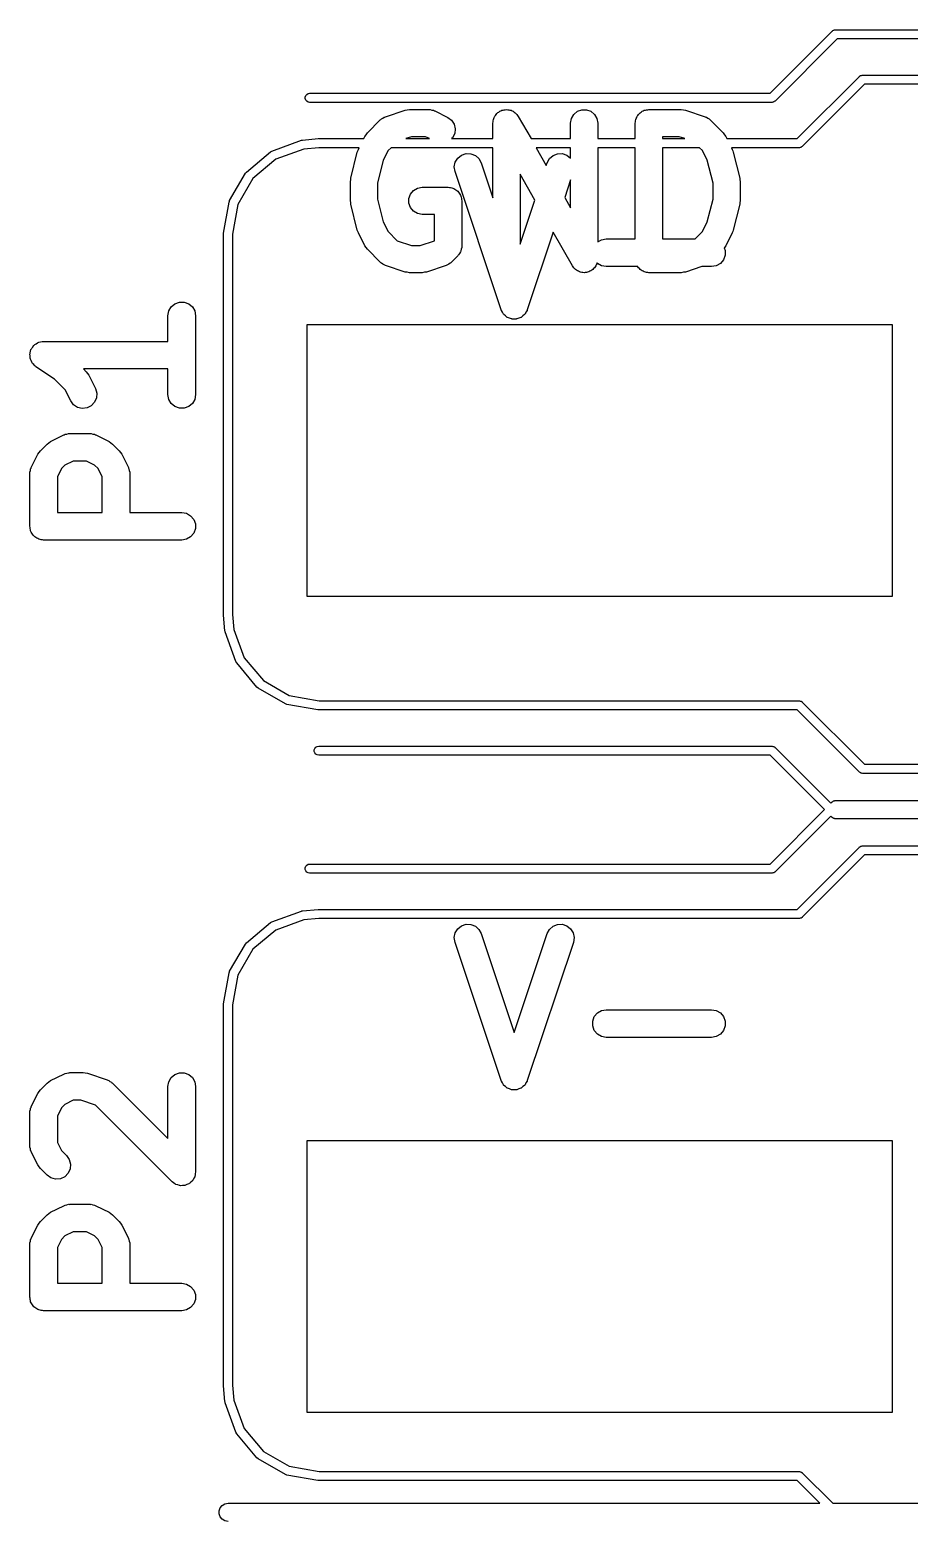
# Model space of a CAD drawing. Extents: x -2.2 to 89.1, y -78.6 to 9.2.
# Drawn here: x -2.19 to 7.51, y -34.6 to -18.15 of the extents above; entities that cross this region are included whole.
import ezdxf

# ---------------------------------------------------------------- set-up
doc = ezdxf.new("R2010")
doc.units = 0
doc.header["$MEASUREMENT"] = 0
doc.layers.add('BLACK', color=7, linetype='CONTINUOUS')

msp = doc.modelspace()

# ---------------------------------------------------------------- linework, layer by layer
at = {"layer": 'Black'}
for p, q in [((5.97929, -18.85), (6.66464, -18.1646)), ((6.72071, -18.25), (6.03536, -18.9354)), ((6.66464, -18.1646), (6.66645, -18.1634)), ((6.66645, -18.1634), (6.66786, -18.1617)), ((6.66786, -18.1617), (6.67352, -18.1584)), ((6.67352, -18.1584), (6.67887, -18.1547)), ((6.67887, -18.1547), (6.68099, -18.1541)), ((6.68099, -18.1541), (6.6829, -18.153)), ((6.6829, -18.153), (6.68934, -18.1519)), ((6.68934, -18.1519), (6.69564, -18.1502)), ((6.69564, -18.1502), (6.69783, -18.1504)), ((6.69783, -18.1504), (6.7, -18.15)), ((6.7, -18.15), (12.5, -18.15)), ((12.5, -18.25), (6.72071, -18.25)), ((6.27929, -19.35), (6.96464, -18.6646)), ((6.96464, -18.6646), (6.96645, -18.6634)), ((6.96645, -18.6634), (6.96786, -18.6617)), ((6.96786, -18.6617), (6.97351, -18.6584)), ((6.97351, -18.6584), (6.97887, -18.6547)), ((6.97887, -18.6547), (6.98099, -18.6541)), ((6.98099, -18.6541), (6.9829, -18.653)), ((6.9829, -18.653), (6.98934, -18.6519)), ((6.98934, -18.6519), (6.99564, -18.6502)), ((6.99564, -18.6502), (6.99783, -18.6504)), ((6.99783, -18.6504), (7, -18.65)), ((7, -18.65), (12.5, -18.65)), ((0.85076, -18.8913), (0.8567, -18.875)), ((0.85076, -18.9087), (0.85076, -18.8913)), ((0.8567, -18.925), (0.85076, -18.9087)), ((0.8567, -18.875), (0.86786, -18.8617)), ((0.86786, -18.8617), (0.8829, -18.853)), ((0.8829, -18.853), (0.9, -18.85)), ((0.9, -18.85), (5.97929, -18.85)), ((7.02071, -18.75), (6.33535, -19.4354)), ((12.4956, -18.75), (7.02071, -18.75)), ((0.86786, -18.9383), (0.8567, -18.925)), ((0.8829, -18.947), (0.86786, -18.9383)), ((0.9, -18.95), (0.8829, -18.947)), ((6, -18.95), (0.9, -18.95)), ((1.73828, -19.1077), (1.95256, -19.0363)), ((1.95256, -19.0363), (1.97633, -19.0327)), ((1.97633, -19.0327), (2, -19.0286)), ((2, -19.0286), (2.21429, -19.0286)), ((2.21429, -19.0286), (2.2228, -19.0301)), ((2.2228, -19.0301), (2.23144, -19.0296)), ((2.23144, -19.0296), (2.24828, -19.0346)), ((2.24828, -19.0346), (2.26559, -19.0376)), ((2.26559, -19.0376), (2.27308, -19.0419)), ((2.27308, -19.0419), (2.28137, -19.0444)), ((2.28137, -19.0444), (2.42422, -19.1158)), ((2.95652, -19.0822), (2.96683, -19.0735)), ((2.96683, -19.0735), (2.97552, -19.0632)), ((2.97552, -19.0632), (2.98663, -19.0569)), ((2.98663, -19.0569), (2.99643, -19.0487)), ((2.99643, -19.0487), (3.00907, -19.0441)), ((3.00907, -19.0441), (3.02075, -19.0374)), ((3.02075, -19.0374), (3.03336, -19.0352)), ((3.03336, -19.0352), (3.04538, -19.0308)), ((3.04538, -19.0308), (3.05883, -19.0308)), ((3.05883, -19.0308), (3.0721, -19.0286)), ((3.0721, -19.0286), (3.08469, -19.0308)), ((3.08469, -19.0308), (3.09748, -19.0308)), ((3.09748, -19.0308), (3.11012, -19.0355)), ((3.11012, -19.0355), (3.12336, -19.0378)), ((3.12336, -19.0378), (3.13441, -19.0443)), ((3.13441, -19.0443), (3.14643, -19.0487)), ((3.14643, -19.0487), (3.15674, -19.0573)), ((3.15674, -19.0573), (3.16836, -19.0641)), ((3.16836, -19.0641), (3.17654, -19.0739)), ((3.17654, -19.0739), (3.18634, -19.0822)), ((3.81366, -19.0822), (3.85357, -19.0487)), ((3.85357, -19.0487), (3.90252, -19.0308)), ((3.90252, -19.0308), (3.95462, -19.0308)), ((3.95462, -19.0308), (4.00357, -19.0487)), ((4.00357, -19.0487), (4.04348, -19.0822)), ((4.52795, -19.0822), (4.538, -19.0737)), ((4.538, -19.0737), (4.54644, -19.0637)), ((4.54644, -19.0637), (4.55781, -19.0571)), ((4.55781, -19.0571), (4.56786, -19.0487)), ((4.56786, -19.0487), (4.58019, -19.0442)), ((4.58019, -19.0442), (4.59155, -19.0376)), ((4.59155, -19.0376), (4.60448, -19.0353)), ((4.60448, -19.0353), (4.61681, -19.0308)), ((4.61681, -19.0308), (4.62993, -19.0308)), ((4.62993, -19.0308), (4.64286, -19.0286)), ((4.64286, -19.0286), (5, -19.0286)), ((5, -19.0286), (5.02367, -19.0327)), ((5.02367, -19.0327), (5.04744, -19.0363)), ((5.04744, -19.0363), (5.26172, -19.1077)), ((6.00217, -18.9496), (6, -18.95)), ((6.00436, -18.9498), (6.00217, -18.9496)), ((6.01066, -18.9481), (6.00436, -18.9498)), ((6.0171, -18.947), (6.01066, -18.9481)), ((6.019, -18.9459), (6.0171, -18.947)), ((6.02113, -18.9453), (6.019, -18.9459)), ((6.02649, -18.9416), (6.02113, -18.9453)), ((6.03214, -18.9383), (6.02649, -18.9416)), ((6.03355, -18.9366), (6.03214, -18.9383)), ((6.03536, -18.9354), (6.03355, -18.9366)), ((1.53679, -19.2868), (1.67965, -19.1439)), ((1.67965, -19.1439), (1.68673, -19.139)), ((1.68673, -19.139), (1.69247, -19.1325)), ((1.69247, -19.1325), (1.70793, -19.1241)), ((1.70793, -19.1241), (1.72232, -19.1141)), ((1.72232, -19.1141), (1.73067, -19.1118)), ((1.73067, -19.1118), (1.73828, -19.1077)), ((2.42422, -19.1158), (2.46607, -19.1469)), ((2.46607, -19.1469), (2.49477, -19.1903)), ((2.49477, -19.1903), (2.50687, -19.241)), ((2.50687, -19.241), (2.50092, -19.2928)), ((2.92143, -19.1786), (2.92376, -19.1653)), ((2.92143, -19.35), (2.92143, -19.1786)), ((2.92376, -19.1653), (2.92382, -19.1519)), ((2.92382, -19.1519), (2.92825, -19.1399)), ((2.92825, -19.1399), (2.93047, -19.1273)), ((2.93047, -19.1273), (2.9372, -19.1156)), ((2.9372, -19.1156), (2.94186, -19.103)), ((2.94186, -19.103), (2.95013, -19.0932)), ((2.95013, -19.0932), (2.95652, -19.0822)), ((3.18634, -19.0822), (3.19306, -19.0938)), ((3.19306, -19.0938), (3.20166, -19.1042)), ((3.20166, -19.1042), (3.34215, -19.35)), ((3.77857, -19.1786), (3.78762, -19.1273)), ((3.77857, -19.35), (3.77857, -19.1786)), ((3.78762, -19.1273), (3.81366, -19.0822)), ((4.04348, -19.0822), (4.06953, -19.1273)), ((4.06953, -19.1273), (4.07857, -19.1786)), ((4.07857, -19.1786), (4.07857, -19.35)), ((4.49286, -19.1786), (4.49514, -19.1656)), ((4.49286, -19.35), (4.49286, -19.1786)), ((4.49514, -19.1525), (4.49962, -19.1402)), ((4.49514, -19.1656), (4.49514, -19.1525)), ((4.49962, -19.1402), (4.5019, -19.1273)), ((4.5019, -19.1273), (4.50847, -19.1159)), ((4.50847, -19.1159), (4.51295, -19.1036)), ((4.51295, -19.1036), (4.52139, -19.0935)), ((4.52139, -19.0935), (4.52795, -19.0822)), ((5.26172, -19.1077), (5.26932, -19.1118)), ((5.26932, -19.1118), (5.27768, -19.1141)), ((5.27768, -19.1141), (5.29207, -19.1241)), ((5.29207, -19.1241), (5.30753, -19.1325)), ((5.30753, -19.1325), (5.31327, -19.139)), ((5.31327, -19.139), (5.32035, -19.1439)), ((5.32035, -19.1439), (5.46321, -19.2868)), ((0.4829, -19.487), (0.80925, -19.3682)), ((0.80925, -19.3682), (0.81568, -19.3671)), ((0.81568, -19.3671), (0.82199, -19.3654)), ((0.82199, -19.3654), (0.99564, -19.3502)), ((0.99564, -19.3502), (0.99784, -19.3504)), ((0.99784, -19.3504), (1, -19.35)), ((1, -19.35), (1.49658, -19.35)), ((1.49658, -19.35), (1.50869, -19.3258)), ((1.50869, -19.3258), (1.52301, -19.3065)), ((1.52301, -19.3065), (1.53679, -19.2868)), ((2.02434, -19.3286), (1.96005, -19.35)), ((1.96005, -19.35), (2.22173, -19.35)), ((2.17888, -19.3286), (2.02434, -19.3286)), ((2.22173, -19.35), (2.17888, -19.3286)), ((2.47762, -19.3394), (2.46638, -19.35)), ((2.46638, -19.35), (2.92143, -19.35)), ((2.50092, -19.2928), (2.47762, -19.3394)), ((3.34215, -19.35), (3.77857, -19.35)), ((4.07857, -19.35), (4.49286, -19.35)), ((4.79286, -19.3286), (4.79286, -19.35)), ((4.97566, -19.3286), (4.79286, -19.3286)), ((4.79286, -19.35), (5.03995, -19.35)), ((5.03995, -19.35), (4.97566, -19.3286)), ((5.46321, -19.2868), (5.47699, -19.3065)), ((5.47699, -19.3065), (5.49131, -19.3258)), ((5.49131, -19.3258), (5.50342, -19.35)), ((5.50342, -19.35), (6.27929, -19.35)), ((0.20182, -19.7189), (0.46786, -19.4957)), ((0.46786, -19.4957), (0.4829, -19.487)), ((0.46786, -19.4957), (0.46786, -19.4957)), ((0.83727, -19.4644), (0.52538, -19.5779)), ((1.00218, -19.45), (0.83727, -19.4644)), ((1.44658, -19.45), (1.00218, -19.45)), ((1.35448, -19.785), (1.42591, -19.4993)), ((1.42591, -19.4993), (1.43259, -19.4844)), ((1.43259, -19.4844), (1.43727, -19.4686)), ((1.43727, -19.4686), (1.44658, -19.45)), ((1.76613, -19.4817), (1.71296, -19.5881)), ((1.79785, -19.45), (1.76613, -19.4817)), ((2.92143, -19.45), (1.79785, -19.45)), ((2.50684, -19.6094), (2.53455, -19.5643)), ((2.53455, -19.5643), (2.576, -19.5314)), ((2.576, -19.5314), (2.62622, -19.5147)), ((2.62622, -19.5147), (2.67912, -19.5161)), ((2.67912, -19.5161), (2.72835, -19.5356)), ((2.72835, -19.5356), (2.76795, -19.5707)), ((2.76795, -19.5707), (2.79315, -19.6172)), ((2.92143, -20.0021), (2.92143, -19.45)), ((3.39929, -19.45), (3.51073, -19.645)), ((3.77857, -19.45), (3.39929, -19.45)), ((3.51999, -19.6172), (3.54519, -19.5707)), ((3.54519, -19.5707), (3.5848, -19.5356)), ((3.5848, -19.5356), (3.63402, -19.5161)), ((3.63402, -19.5161), (3.68693, -19.5147)), ((3.68693, -19.5147), (3.73714, -19.5314)), ((3.73714, -19.5314), (3.77857, -19.5643)), ((3.77857, -19.5643), (3.77857, -19.45)), ((4.07857, -19.45), (4.07857, -20.4898)), ((4.49286, -19.45), (4.07857, -19.45)), ((4.49286, -20.4565), (4.49286, -19.45)), ((4.79286, -19.45), (4.79286, -20.4565)), ((5.20215, -19.45), (4.79286, -19.45)), ((5.23387, -19.4817), (5.20215, -19.45)), ((5.28704, -19.5881), (5.23387, -19.4817)), ((6.3, -19.45), (5.55342, -19.45)), ((5.55342, -19.45), (5.56274, -19.4686)), ((5.56274, -19.4686), (5.56741, -19.4844)), ((5.56741, -19.4844), (5.57409, -19.4993)), ((5.57409, -19.4993), (5.64552, -19.785)), ((6.30217, -19.4496), (6.3, -19.45)), ((6.30436, -19.4498), (6.30217, -19.4496)), ((6.31066, -19.4481), (6.30436, -19.4498)), ((6.3171, -19.447), (6.31066, -19.4481)), ((6.319, -19.4459), (6.3171, -19.447)), ((6.32113, -19.4453), (6.319, -19.4459)), ((6.32648, -19.4416), (6.32113, -19.4453)), ((6.33214, -19.4383), (6.32648, -19.4416)), ((6.33355, -19.4366), (6.33214, -19.4383)), ((6.33535, -19.4354), (6.33355, -19.4366)), ((0.01701, -20.033), (0.19065, -19.7322)), ((0.19065, -19.7322), (0.20182, -19.7189)), ((0.20182, -19.7189), (0.20182, -19.7189)), ((0.52538, -19.5779), (0.27285, -19.7898)), ((1.71296, -19.5881), (1.65, -19.8399)), ((2.49623, -19.6613), (2.50684, -19.6094)), ((2.50399, -19.7136), (2.49623, -19.6613)), ((3.01199, -21.2376), (2.50399, -19.7136)), ((2.79315, -19.6172), (2.92143, -20.0021)), ((3.51073, -19.645), (3.51999, -19.6172)), ((5.35, -19.8399), (5.28704, -19.5881)), ((0.27285, -19.7898), (0.10802, -20.0753)), ((1.35, -19.8214), (1.35319, -19.8034)), ((1.35, -20.0357), (1.35, -19.8214)), ((1.35319, -19.8034), (1.35448, -19.785)), ((1.65, -19.8399), (1.65, -20.0173)), ((2.04644, -19.9208), (2.09155, -19.8948)), ((2.09155, -19.8948), (2.14286, -19.8857)), ((2.14286, -19.8857), (2.42857, -19.8857)), ((2.42857, -19.8857), (2.4415, -19.888)), ((2.4415, -19.888), (2.45462, -19.888)), ((2.45462, -19.888), (2.46695, -19.8925)), ((2.46695, -19.8925), (2.47987, -19.8948)), ((2.47987, -19.8948), (2.49124, -19.9013)), ((3.38343, -20.0269), (3.22143, -19.7434)), ((3.22143, -19.7434), (3.22143, -20.5129)), ((3.77857, -19.8054), (3.71365, -20.0001)), ((3.77857, -20.1137), (3.77857, -19.8054)), ((5.35, -20.0173), (5.35, -19.8399)), ((5.64552, -19.785), (5.64681, -19.8034)), ((5.64681, -19.8034), (5.65, -19.8214)), ((5.65, -19.8214), (5.65, -20.0357)), ((-0.04924, -20.3913), (0.01107, -20.0493)), ((0.01107, -20.0493), (0.01449, -20.0399)), ((0.01107, -20.0493), (0.01107, -20.0493)), ((0.01449, -20.0399), (0.017, -20.033)), ((0.017, -20.033), (0.01701, -20.033)), ((1.35319, -20.0538), (1.35, -20.0357)), ((1.35448, -20.0721), (1.35319, -20.0538)), ((1.65, -20.0173), (1.71296, -20.2691)), ((1.99514, -20.0097), (2.01295, -19.9607)), ((1.99514, -20.0618), (1.99514, -20.0097)), ((2.01295, -20.1107), (1.99514, -20.0618)), ((2.01295, -19.9607), (2.04644, -19.9208)), ((2.49124, -19.9013), (2.50357, -19.9058)), ((2.50357, -19.9058), (2.51362, -19.9142)), ((2.51362, -19.9142), (2.52499, -19.9208)), ((2.52499, -19.9208), (2.53343, -19.9309)), ((2.53343, -19.9309), (2.54348, -19.9393)), ((2.54348, -19.9393), (2.55004, -19.9507)), ((2.55004, -19.9507), (2.55848, -19.9607)), ((2.55848, -19.9607), (2.56296, -19.973)), ((2.56296, -19.973), (2.56953, -19.9844)), ((2.56953, -19.9844), (2.5718, -19.9973)), ((2.5718, -19.9973), (2.57629, -20.0097)), ((2.57629, -20.0097), (2.57629, -20.0228)), ((2.57629, -20.0228), (2.57857, -20.0357)), ((2.57857, -20.0357), (2.57857, -20.5357)), ((3.22143, -20.5129), (3.38343, -20.0269)), ((3.71365, -20.0001), (3.77857, -20.1137)), ((5.28704, -20.2691), (5.35, -20.0173)), ((5.64681, -20.0538), (5.64552, -20.0721)), ((5.65, -20.0357), (5.64681, -20.0538)), ((0.10802, -20.0753), (0.05, -20.4044)), ((1.42591, -20.3578), (1.35448, -20.0721)), ((2.04644, -20.1506), (2.01295, -20.1107)), ((2.09155, -20.1767), (2.04644, -20.1506)), ((2.14286, -20.1857), (2.09155, -20.1767)), ((2.27857, -20.1857), (2.14286, -20.1857)), ((2.27857, -20.4736), (2.27857, -20.1857)), ((5.64552, -20.0721), (5.57409, -20.3578)), ((-0.04924, -20.3957), (-0.04924, -20.3913)), ((1.43259, -20.3728), (1.42591, -20.3578)), ((1.43727, -20.3885), (1.43259, -20.3728)), ((1.50869, -20.5314), (1.43727, -20.3885)), ((1.71296, -20.2691), (1.76613, -20.3754)), ((1.76613, -20.3754), (1.86674, -20.476)), ((3.58635, -20.382), (3.30115, -21.2376)), ((3.79834, -20.753), (3.58635, -20.382)), ((5.15284, -20.4565), (5.23387, -20.3754)), ((5.23387, -20.3754), (5.28704, -20.2691)), ((5.56274, -20.3885), (5.49131, -20.5314)), ((5.56741, -20.3728), (5.56274, -20.3885)), ((5.57409, -20.3578), (5.56741, -20.3728)), ((-0.05, -20.4), (-0.04924, -20.3957)), ((-0.05, -24.6), (-0.05, -20.4)), ((0.05, -20.4044), (0.05, -24.5978)), ((1.52301, -20.5507), (1.50869, -20.5314)), ((1.53679, -20.5704), (1.52301, -20.5507)), ((1.86674, -20.476), (2.02434, -20.5286)), ((2.02434, -20.5286), (2.11851, -20.5286)), ((2.11851, -20.5286), (2.27612, -20.476)), ((2.27612, -20.476), (2.27857, -20.4736)), ((2.578, -20.5488), (2.57293, -20.5677)), ((2.57857, -20.5357), (2.57743, -20.5422)), ((2.57743, -20.5422), (2.578, -20.5488)), ((4.07857, -20.4898), (4.12045, -20.4656)), ((4.12045, -20.4656), (4.17257, -20.4565)), ((4.17257, -20.4565), (4.49286, -20.4565)), ((4.79286, -20.4565), (5.15284, -20.4565)), ((5.47699, -20.5507), (5.47387, -20.5551)), ((5.47387, -20.5551), (5.4838, -20.5824)), ((5.49131, -20.5314), (5.47699, -20.5507)), ((1.67965, -20.7132), (1.53679, -20.5704)), ((1.68673, -20.7182), (1.67965, -20.7132)), ((1.69247, -20.7246), (1.68673, -20.7182)), ((2.45612, -20.7182), (2.45039, -20.7246)), ((2.46321, -20.7132), (2.45612, -20.7182)), ((2.53464, -20.6418), (2.46321, -20.7132)), ((2.53842, -20.6364), (2.53464, -20.6418)), ((2.54348, -20.6321), (2.53842, -20.6364)), ((2.55328, -20.6152), (2.54348, -20.6321)), ((2.56452, -20.5991), (2.55328, -20.6152)), ((2.56623, -20.5927), (2.56452, -20.5991)), ((2.56953, -20.587), (2.56623, -20.5927)), ((2.57293, -20.5677), (2.56953, -20.587)), ((4.07103, -20.7213), (4.06953, -20.7299)), ((4.07461, -20.7256), (4.07103, -20.7213)), ((5.4657, -20.6851), (5.43168, -20.7256)), ((5.4838, -20.6353), (5.4657, -20.6851)), ((5.4838, -20.5824), (5.4838, -20.6353)), ((1.70793, -20.733), (1.69247, -20.7246)), ((1.72232, -20.7431), (1.70793, -20.733)), ((1.73067, -20.7453), (1.72232, -20.7431)), ((1.73828, -20.7494), (1.73067, -20.7453)), ((1.95257, -20.8209), (1.73828, -20.7494)), ((1.97634, -20.8244), (1.95257, -20.8209)), ((2, -20.8286), (1.97634, -20.8244)), ((2.14286, -20.8286), (2, -20.8286)), ((2.16651, -20.8244), (2.14286, -20.8286)), ((2.19029, -20.8209), (2.16651, -20.8244)), ((2.40458, -20.7494), (2.19029, -20.8209)), ((2.41218, -20.7453), (2.40458, -20.7494)), ((2.42054, -20.7431), (2.41218, -20.7453)), ((2.43493, -20.733), (2.42054, -20.7431)), ((2.45039, -20.7246), (2.43493, -20.733)), ((3.80694, -20.7633), (3.79834, -20.753)), ((3.81366, -20.775), (3.80694, -20.7633)), ((3.82346, -20.7832), (3.81366, -20.775)), ((3.83164, -20.793), (3.82346, -20.7832)), ((3.84326, -20.7998), (3.83164, -20.793)), ((3.85357, -20.8085), (3.84326, -20.7998)), ((3.86559, -20.8128), (3.85357, -20.8085)), ((3.87664, -20.8193), (3.86559, -20.8128)), ((3.88988, -20.8217), (3.87664, -20.8193)), ((3.90252, -20.8263), (3.88988, -20.8217)), ((3.91531, -20.8263), (3.90252, -20.8263)), ((3.9279, -20.8286), (3.91531, -20.8263)), ((3.94117, -20.8263), (3.9279, -20.8286)), ((3.95462, -20.8263), (3.94117, -20.8263)), ((3.96664, -20.8219), (3.95462, -20.8263)), ((3.97925, -20.8198), (3.96664, -20.8219)), ((3.99093, -20.8131), (3.97925, -20.8198)), ((4.00357, -20.8085), (3.99093, -20.8131)), ((4.01337, -20.8003), (4.00357, -20.8085)), ((4.02448, -20.7939), (4.01337, -20.8003)), ((4.03317, -20.7836), (4.02448, -20.7939)), ((4.04348, -20.775), (4.03317, -20.7836)), ((4.04987, -20.7639), (4.04348, -20.775)), ((4.05814, -20.7541), (4.04987, -20.7639)), ((4.0628, -20.7415), (4.05814, -20.7541)), ((4.06953, -20.7299), (4.0628, -20.7415)), ((4.12045, -20.7521), (4.07461, -20.7256)), ((4.17257, -20.7613), (4.12045, -20.7521)), ((4.5194, -20.7613), (4.17257, -20.7613)), ((4.52139, -20.7636), (4.5194, -20.7613)), ((4.52795, -20.775), (4.52139, -20.7636)), ((4.538, -20.7834), (4.52795, -20.775)), ((4.54644, -20.7935), (4.538, -20.7834)), ((4.55781, -20.8), (4.54644, -20.7935)), ((4.56786, -20.8085), (4.55781, -20.8)), ((4.58019, -20.813), (4.56786, -20.8085)), ((4.59155, -20.8195), (4.58019, -20.813)), ((4.60448, -20.8218), (4.59155, -20.8195)), ((4.61681, -20.8263), (4.60448, -20.8218)), ((4.62993, -20.8263), (4.61681, -20.8263)), ((4.64286, -20.8286), (4.62993, -20.8263)), ((5, -20.8286), (4.64286, -20.8286)), ((5.02366, -20.8244), (5, -20.8286)), ((5.04744, -20.8209), (5.02366, -20.8244)), ((5.22629, -20.7613), (5.04744, -20.8209)), ((5.33371, -20.7613), (5.22629, -20.7613)), ((5.38584, -20.7521), (5.33371, -20.7613)), ((5.43168, -20.7256), (5.38584, -20.7521)), ((-0.65378, -21.2504), (-0.62732, -21.2046)), ((-0.62732, -21.2046), (-0.58677, -21.1706)), ((-0.58677, -21.1706), (-0.53704, -21.1525)), ((-0.53704, -21.1525), (-0.48411, -21.1525)), ((-0.48411, -21.1525), (-0.43437, -21.1706)), ((-0.43437, -21.1706), (-0.39383, -21.2046)), ((-0.39383, -21.2046), (-0.36736, -21.2504)), ((-0.66297, -21.3026), (-0.65378, -21.2504)), ((-0.66297, -21.5856), (-0.66297, -21.3026)), ((-0.36736, -21.2504), (-0.35817, -21.3026)), ((-0.35817, -21.3026), (-0.35817, -22.1734)), ((3.014, -21.2413), (3.01199, -21.2376)), ((3.01484, -21.2454), (3.014, -21.2413)), ((3.02655, -21.2645), (3.01484, -21.2454)), ((3.03719, -21.2842), (3.02655, -21.2645)), ((3.04034, -21.287), (3.03719, -21.2842)), ((3.04255, -21.2905), (3.04034, -21.287)), ((3.06006, -21.3044), (3.04255, -21.2905)), ((3.0768, -21.3193), (3.06006, -21.3044)), ((3.08071, -21.3208), (3.0768, -21.3193)), ((3.084, -21.3234), (3.08071, -21.3208)), ((3.10522, -21.3305), (3.084, -21.3234)), ((3.12602, -21.3387), (3.10522, -21.3305)), ((3.13022, -21.3389), (3.12602, -21.3387)), ((3.13422, -21.3402), (3.13022, -21.3389)), ((3.15657, -21.3396), (3.13422, -21.3402)), ((3.17893, -21.3402), (3.15657, -21.3396)), ((3.18292, -21.3389), (3.17893, -21.3402)), ((3.18712, -21.3387), (3.18292, -21.3389)), ((3.20792, -21.3305), (3.18712, -21.3387)), ((3.22914, -21.3234), (3.20792, -21.3305)), ((3.23243, -21.3208), (3.22914, -21.3234)), ((3.23635, -21.3193), (3.23243, -21.3208)), ((3.25308, -21.3044), (3.23635, -21.3193)), ((3.2706, -21.2905), (3.25308, -21.3044)), ((3.2728, -21.287), (3.2706, -21.2905)), ((3.27595, -21.2842), (3.2728, -21.287)), ((3.2866, -21.2645), (3.27595, -21.2842)), ((3.2983, -21.2454), (3.2866, -21.2645)), ((3.29915, -21.2413), (3.2983, -21.2454)), ((3.30115, -21.2376), (3.29915, -21.2413)), ((0.8742, -24.4), (0.8742, -21.4)), ((0.8742, -21.4), (7.3258, -21.4)), ((7.3258, -21.4), (7.3258, -24.4)), ((-2.18466, -21.7115), (-2.17843, -21.6944)), ((-2.17843, -21.6944), (-2.17413, -21.6768)), ((-2.17413, -21.6768), (-2.16944, -21.6697)), ((-2.16944, -21.6697), (-2.16655, -21.6618)), ((-2.16655, -21.6618), (-2.15487, -21.6479)), ((-2.15487, -21.6479), (-2.14477, -21.6327)), ((-2.14477, -21.6327), (-2.13796, -21.6277)), ((-2.13796, -21.6277), (-2.13253, -21.6213)), ((-2.13253, -21.6213), (-2.11678, -21.6122)), ((-2.11678, -21.6122), (-2.10212, -21.6014)), ((-2.10212, -21.6014), (-2.09401, -21.599)), ((-2.09401, -21.599), (-2.08669, -21.5948)), ((-2.08669, -21.5948), (-2.06878, -21.5916)), ((-2.06878, -21.5916), (-2.05132, -21.5865)), ((-2.05132, -21.5865), (-2.04289, -21.5871)), ((-2.04289, -21.5871), (-2.03457, -21.5856)), ((-2.03457, -21.5856), (-0.66297, -21.5856)), ((-2.18666, -21.7282), (-2.18466, -21.72)), ((-2.18466, -21.7463), (-2.18666, -21.7282)), ((-2.18466, -21.72), (-2.18466, -21.7115)), ((-2.18466, -21.7645), (-2.18466, -21.7463)), ((-2.18177, -21.7724), (-2.18466, -21.7645)), ((-2.18084, -21.7808), (-2.18177, -21.7724)), ((-2.17277, -21.7971), (-2.18084, -21.7808)), ((-2.16655, -21.8142), (-2.17277, -21.7971)), ((-2.16112, -21.8207), (-2.16655, -21.8142)), ((-2.15738, -21.8282), (-2.16112, -21.8207)), ((-2.14423, -21.8408), (-2.15738, -21.8282)), ((-2.13253, -21.8547), (-2.14423, -21.8408)), ((-2.12521, -21.859), (-2.13253, -21.8547)), ((-2.11911, -21.8648), (-2.12521, -21.859)), ((-1.91395, -22.0016), (-2.11911, -21.8648)), ((-1.79696, -22.1186), (-1.91395, -22.0016)), ((-0.66297, -21.8904), (-1.59407, -21.8904)), ((-1.59407, -21.8904), (-1.56395, -21.9205)), ((-1.56395, -21.9205), (-1.54995, -21.9405)), ((-1.54995, -21.9405), (-1.5354, -21.9601)), ((-1.5354, -21.9601), (-1.46283, -22.1053)), ((-0.66297, -22.1734), (-0.66297, -21.8904)), ((-1.73545, -22.2416), (-1.79696, -22.1186)), ((-1.46283, -22.1053), (-1.44774, -22.156)), ((-1.44774, -22.156), (-1.45091, -22.2088)), ((-0.65378, -22.2256), (-0.66297, -22.1734)), ((-0.35817, -22.1734), (-0.36736, -22.2256)), ((-1.70392, -22.2841), (-1.73545, -22.2416)), ((-1.65975, -22.3133), (-1.70392, -22.2841)), ((-1.60827, -22.3256), (-1.65975, -22.3133)), ((-1.55569, -22.3195), (-1.60827, -22.3256)), ((-1.50835, -22.2958), (-1.55569, -22.3195)), ((-1.47196, -22.2574), (-1.50835, -22.2958)), ((-1.45091, -22.2088), (-1.47196, -22.2574)), ((-0.62732, -22.2714), (-0.65378, -22.2256)), ((-0.58677, -22.3054), (-0.62732, -22.2714)), ((-0.53704, -22.3235), (-0.58677, -22.3054)), ((-0.48411, -22.3235), (-0.53704, -22.3235)), ((-0.43437, -22.3054), (-0.48411, -22.3235)), ((-0.39383, -22.2714), (-0.43437, -22.3054)), ((-0.36736, -22.2256), (-0.39383, -22.2714)), ((-1.97719, -22.7048), (-1.95758, -22.6903)), ((-1.95758, -22.6903), (-1.81244, -22.6177)), ((-1.81244, -22.6177), (-1.80402, -22.6152)), ((-1.80402, -22.6152), (-1.79641, -22.6108)), ((-1.79641, -22.6108), (-1.77883, -22.6077)), ((-1.77883, -22.6077), (-1.76171, -22.6026)), ((-1.76171, -22.6026), (-1.75294, -22.6031)), ((-1.75294, -22.6031), (-1.74429, -22.6016)), ((-1.74429, -22.6016), (-1.52657, -22.6016)), ((-1.52657, -22.6016), (-1.51792, -22.6031)), ((-1.51792, -22.6031), (-1.50915, -22.6026)), ((-1.50915, -22.6026), (-1.49203, -22.6077)), ((-1.49203, -22.6077), (-1.47445, -22.6108)), ((-1.47445, -22.6108), (-1.46684, -22.6152)), ((-1.46684, -22.6152), (-1.45842, -22.6177)), ((-1.45842, -22.6177), (-1.31327, -22.6903)), ((-1.31327, -22.6903), (-1.29366, -22.7048)), ((-2.17088, -22.9761), (-2.09831, -22.831)), ((-2.09831, -22.831), (-2.08377, -22.8114)), ((-2.08377, -22.8114), (-2.06976, -22.7914)), ((-2.06976, -22.7914), (-1.99719, -22.7188)), ((-1.99719, -22.7188), (-1.97719, -22.7048)), ((-1.29366, -22.7048), (-1.27367, -22.7188)), ((-1.27367, -22.7188), (-1.20109, -22.7914)), ((-1.20109, -22.7914), (-1.18709, -22.8114)), ((-1.18709, -22.8114), (-1.17255, -22.831)), ((-1.17255, -22.831), (-1.09997, -22.9761)), ((-2.18597, -23.0269), (-2.18088, -23.0097)), ((-2.18088, -23.0097), (-2.17778, -22.9922)), ((-2.17778, -22.9922), (-2.17339, -22.9846)), ((-2.17339, -22.9846), (-2.17088, -22.9761)), ((-1.83675, -22.9894), (-1.88217, -23.0803)), ((-1.79915, -22.9518), (-1.83675, -22.9894)), ((-1.70831, -22.9064), (-1.79915, -22.9518)), ((-1.56255, -22.9064), (-1.70831, -22.9064)), ((-1.4717, -22.9518), (-1.56255, -22.9064)), ((-1.43411, -22.9894), (-1.4717, -22.9518)), ((-1.38869, -23.0803), (-1.43411, -22.9894)), ((-1.09997, -22.9761), (-1.09747, -22.9846)), ((-1.09747, -22.9846), (-1.09308, -22.9922)), ((-1.09308, -22.9922), (-1.08998, -23.0097)), ((-1.08998, -23.0097), (-1.08488, -23.0269)), ((-2.18697, -23.0443), (-2.18545, -23.0356)), ((-2.18697, -23.6249), (-2.18697, -23.0443)), ((-2.18545, -23.0356), (-2.18597, -23.0269)), ((-1.88217, -23.0803), (-1.88217, -23.4725)), ((-1.38869, -23.4725), (-1.38869, -23.0803)), ((-1.08488, -23.0269), (-1.08541, -23.0356)), ((-1.08541, -23.0356), (-1.08389, -23.0443)), ((-1.08389, -23.0443), (-1.08389, -23.4725)), ((-1.88217, -23.4725), (-1.38869, -23.4725)), ((-1.08389, -23.4725), (-0.51057, -23.4725)), ((-0.51057, -23.4725), (-0.45845, -23.4816)), ((-0.45845, -23.4816), (-0.41261, -23.5081)), ((-0.41261, -23.5081), (-0.37859, -23.5487)), ((-2.18466, -23.638), (-2.18697, -23.6249)), ((-2.18466, -23.6513), (-2.18466, -23.638)), ((-2.1801, -23.6639), (-2.18466, -23.6513)), ((-2.17778, -23.677), (-2.1801, -23.6639)), ((-2.17111, -23.6885), (-2.17778, -23.677)), ((-0.37859, -23.5487), (-0.36049, -23.5984)), ((-0.36049, -23.6513), (-0.37859, -23.7011)), ((-0.36049, -23.5984), (-0.36049, -23.6513)), ((-2.16655, -23.7011), (-2.17111, -23.6885)), ((-2.15798, -23.7113), (-2.16655, -23.7011)), ((-2.15132, -23.7228), (-2.15798, -23.7113)), ((-2.1411, -23.7314), (-2.15132, -23.7228)), ((-2.13253, -23.7416), (-2.1411, -23.7314)), ((-2.12098, -23.7483), (-2.13253, -23.7416)), ((-2.11077, -23.7568), (-2.12098, -23.7483)), ((-2.09824, -23.7614), (-2.11077, -23.7568)), ((-2.08669, -23.7681), (-2.09824, -23.7614)), ((-2.07357, -23.7704), (-2.08669, -23.7681)), ((-2.06103, -23.7749), (-2.07357, -23.7704)), ((-2.0477, -23.7749), (-2.06103, -23.7749)), ((-2.03457, -23.7773), (-2.0477, -23.7749)), ((-0.51057, -23.7773), (-2.03457, -23.7773)), ((-0.45845, -23.7681), (-0.51057, -23.7773)), ((-0.41261, -23.7416), (-0.45845, -23.7681)), ((-0.37859, -23.7011), (-0.41261, -23.7416)), ((7.3258, -24.4), (0.8742, -24.4)), ((-0.04962, -24.6022), (-0.05, -24.6)), ((-0.04981, -24.6044), (-0.04962, -24.6022)), ((-0.03462, -24.778), (-0.04981, -24.6044)), ((0.05, -24.5978), (0.06443, -24.7627)), ((-0.03293, -24.7843), (-0.03462, -24.778)), ((-0.03179, -24.7907), (-0.03293, -24.7843)), ((0.08699, -25.1171), (-0.03179, -24.7907)), ((0.06443, -24.7627), (0.17794, -25.0746)), ((0.09567, -25.1321), (0.08699, -25.1171)), ((0.09568, -25.1321), (0.09567, -25.1321)), ((0.31891, -25.3982), (0.09568, -25.1321)), ((0.17794, -25.0746), (0.38985, -25.3272)), ((0.38985, -25.3272), (0.67534, -25.492)), ((0.33221, -25.4093), (0.31891, -25.3982)), ((0.33222, -25.4093), (0.33221, -25.4093)), ((0.63298, -25.583), (0.33222, -25.4093)), ((0.67534, -25.492), (1.00437, -25.55)), ((0.63988, -25.5855), (0.63298, -25.583)), ((0.63298, -25.583), (0.63298, -25.583)), ((0.6493, -25.5889), (0.63988, -25.5855)), ((0.99132, -25.6492), (0.6493, -25.5889)), ((0.6493, -25.5889), (0.6493, -25.5889)), ((0.99569, -25.6492), (0.99132, -25.6492)), ((1, -25.65), (0.99569, -25.6492)), ((6.27929, -25.65), (1, -25.65)), ((1.00437, -25.55), (6.3, -25.55)), ((6.96464, -26.3354), (6.27929, -25.65)), ((6.3, -25.55), (6.30217, -25.5504)), ((6.30217, -25.5504), (6.30436, -25.5502)), ((6.30436, -25.5502), (6.31066, -25.5519)), ((6.31066, -25.5519), (6.3171, -25.553)), ((6.3171, -25.553), (6.319, -25.5541)), ((6.319, -25.5541), (6.32113, -25.5547)), ((6.32113, -25.5547), (6.32648, -25.5584)), ((6.32648, -25.5584), (6.33214, -25.5617)), ((6.33214, -25.5617), (6.33355, -25.5634)), ((6.33355, -25.5634), (6.33535, -25.5646)), ((6.33535, -25.5646), (7.02071, -26.25)), ((0.95076, -26.0913), (0.9567, -26.075)), ((0.95076, -26.1087), (0.95076, -26.0913)), ((0.9567, -26.125), (0.95076, -26.1087)), ((0.9567, -26.075), (0.96786, -26.0617)), ((0.96786, -26.1383), (0.9567, -26.125)), ((0.96786, -26.0617), (0.9829, -26.053)), ((0.9829, -26.147), (0.96786, -26.1383)), ((0.9829, -26.053), (1, -26.05)), ((1, -26.15), (0.9829, -26.147)), ((1, -26.05), (6, -26.05)), ((5.97929, -26.15), (1, -26.15)), ((6.57929, -26.75), (5.97929, -26.15)), ((6, -26.05), (6.00217, -26.0504)), ((6.00217, -26.0504), (6.00436, -26.0502)), ((6.00436, -26.0502), (6.01066, -26.0519)), ((6.01066, -26.0519), (6.0171, -26.053)), ((6.0171, -26.053), (6.019, -26.0541)), ((6.019, -26.0541), (6.02113, -26.0547)), ((6.02113, -26.0547), (6.02649, -26.0584)), ((6.02649, -26.0584), (6.03214, -26.0617)), ((6.03214, -26.0617), (6.03355, -26.0634)), ((6.03355, -26.0634), (6.03536, -26.0646)), ((6.03536, -26.0646), (6.65, -26.6793)), ((7.02071, -26.25), (12.4978, -26.25)), ((6.96645, -26.3366), (6.96464, -26.3354)), ((6.96786, -26.3383), (6.96645, -26.3366)), ((6.97351, -26.3416), (6.96786, -26.3383)), ((6.97887, -26.3453), (6.97351, -26.3416)), ((6.98099, -26.3459), (6.97887, -26.3453)), ((6.9829, -26.347), (6.98099, -26.3459)), ((6.98934, -26.3481), (6.9829, -26.347)), ((6.99564, -26.3498), (6.98934, -26.3481)), ((6.99783, -26.3496), (6.99564, -26.3498)), ((7, -26.35), (6.99783, -26.3496)), ((12.5, -26.35), (7, -26.35)), ((5.97929, -27.35), (6.57929, -26.75)), ((6.65, -26.6793), (6.66464, -26.6646)), ((6.66464, -26.6646), (6.66645, -26.6634)), ((6.66645, -26.6634), (6.66786, -26.6617)), ((6.66786, -26.6617), (6.67352, -26.6584)), ((6.67352, -26.6584), (6.67887, -26.6547)), ((6.67887, -26.6547), (6.68099, -26.6541)), ((6.68099, -26.6541), (6.6829, -26.653)), ((6.6829, -26.653), (6.68934, -26.6519)), ((6.68934, -26.6519), (6.69564, -26.6502)), ((6.69564, -26.6502), (6.69783, -26.6504)), ((6.69783, -26.6504), (6.7, -26.65)), ((6.7, -26.65), (12.5, -26.65)), ((6.65, -26.8207), (6.03536, -27.4354)), ((6.66464, -26.8354), (6.65, -26.8207)), ((6.66645, -26.8366), (6.66464, -26.8354)), ((6.66786, -26.8383), (6.66645, -26.8366)), ((6.67352, -26.8416), (6.66786, -26.8383)), ((6.67887, -26.8453), (6.67352, -26.8416)), ((6.68099, -26.8459), (6.67887, -26.8453)), ((6.6829, -26.847), (6.68099, -26.8459)), ((6.68934, -26.8481), (6.6829, -26.847)), ((6.69564, -26.8498), (6.68934, -26.8481)), ((6.69783, -26.8496), (6.69564, -26.8498)), ((6.7, -26.85), (6.69783, -26.8496)), ((12.5, -26.85), (6.7, -26.85)), ((6.27929, -27.85), (6.96464, -27.1646)), ((7.02071, -27.25), (6.33535, -27.9354)), ((6.96464, -27.1646), (6.96645, -27.1634)), ((6.96645, -27.1634), (6.96786, -27.1617)), ((6.96786, -27.1617), (6.97351, -27.1584)), ((6.97351, -27.1584), (6.97887, -27.1547)), ((6.97887, -27.1547), (6.98099, -27.1541)), ((6.98099, -27.1541), (6.9829, -27.153)), ((6.9829, -27.153), (6.98934, -27.1519)), ((6.98934, -27.1519), (6.99564, -27.1502)), ((6.99564, -27.1502), (6.99783, -27.1504)), ((6.99783, -27.1504), (7, -27.15)), ((7, -27.15), (12.5, -27.15)), ((12.4956, -27.25), (7.02071, -27.25)), ((0.85076, -27.3913), (0.8567, -27.375)), ((0.85076, -27.4087), (0.85076, -27.3913)), ((0.8567, -27.425), (0.85076, -27.4087)), ((0.8567, -27.375), (0.86786, -27.3617)), ((0.86786, -27.4383), (0.8567, -27.425)), ((0.86786, -27.3617), (0.8829, -27.353)), ((0.8829, -27.447), (0.86786, -27.4383)), ((0.8829, -27.353), (0.9, -27.35)), ((0.9, -27.45), (0.8829, -27.447)), ((0.9, -27.35), (5.97929, -27.35)), ((6, -27.45), (0.9, -27.45)), ((6.00217, -27.4496), (6, -27.45)), ((6.00436, -27.4498), (6.00217, -27.4496)), ((6.01066, -27.4481), (6.00436, -27.4498)), ((6.0171, -27.447), (6.01066, -27.4481)), ((6.019, -27.4459), (6.0171, -27.447)), ((6.02113, -27.4453), (6.019, -27.4459)), ((6.02649, -27.4416), (6.02113, -27.4453)), ((6.03214, -27.4383), (6.02649, -27.4416)), ((6.03355, -27.4366), (6.03214, -27.4383)), ((6.03536, -27.4354), (6.03355, -27.4366)), ((0.4829, -27.987), (0.80925, -27.8682)), ((0.80925, -27.8682), (0.81568, -27.8671)), ((0.81568, -27.8671), (0.82199, -27.8654)), ((0.82199, -27.8654), (0.99564, -27.8502)), ((1.00218, -27.95), (0.83727, -27.9644)), ((0.99564, -27.8502), (0.99784, -27.8504)), ((0.99784, -27.8504), (1, -27.85)), ((1, -27.85), (6.27929, -27.85)), ((6.3, -27.95), (1.00218, -27.95)), ((6.30217, -27.9496), (6.3, -27.95)), ((6.30436, -27.9498), (6.30217, -27.9496)), ((6.31066, -27.9481), (6.30436, -27.9498)), ((6.3171, -27.947), (6.31066, -27.9481)), ((6.319, -27.9459), (6.3171, -27.947)), ((6.32113, -27.9453), (6.319, -27.9459)), ((6.32648, -27.9416), (6.32113, -27.9453)), ((6.33214, -27.9383), (6.32648, -27.9416)), ((6.33355, -27.9366), (6.33214, -27.9383)), ((6.33535, -27.9354), (6.33355, -27.9366)), ((0.20182, -28.2189), (0.46786, -27.9957)), ((0.52538, -28.0779), (0.27285, -28.2898)), ((0.46786, -27.9957), (0.4829, -27.987)), ((0.46786, -27.9957), (0.46786, -27.9957)), ((0.83727, -27.9644), (0.52538, -28.0779)), ((2.49623, -28.1613), (2.50684, -28.1094)), ((2.50684, -28.1094), (2.53455, -28.0643)), ((2.53455, -28.0643), (2.576, -28.0314)), ((2.576, -28.0314), (2.62622, -28.0147)), ((2.62622, -28.0147), (2.67912, -28.0161)), ((2.67912, -28.0161), (2.72835, -28.0356)), ((2.72835, -28.0356), (2.76795, -28.0707)), ((2.76795, -28.0707), (2.79315, -28.1172)), ((2.79315, -28.1172), (3.15657, -29.2075)), ((3.15657, -29.2075), (3.51999, -28.1172)), ((3.51999, -28.1172), (3.54519, -28.0707)), ((3.54519, -28.0707), (3.5848, -28.0356)), ((3.5848, -28.0356), (3.63402, -28.0161)), ((3.63402, -28.0161), (3.68693, -28.0147)), ((3.68693, -28.0147), (3.73714, -28.0314)), ((3.73714, -28.0314), (3.7786, -28.0643)), ((3.7786, -28.0643), (3.8063, -28.1094)), ((3.8063, -28.1094), (3.81691, -28.1613)), ((0.01701, -28.533), (0.19065, -28.2322)), ((0.19065, -28.2322), (0.20182, -28.2189)), ((0.20182, -28.2189), (0.20182, -28.2189)), ((2.50399, -28.2136), (2.49623, -28.1613)), ((3.01199, -29.7376), (2.50399, -28.2136)), ((3.80915, -28.2136), (3.30115, -29.7376)), ((3.81691, -28.1613), (3.80915, -28.2136)), ((0.27285, -28.2898), (0.10802, -28.5753)), ((-0.04924, -28.8913), (0.01107, -28.5493)), ((0.01107, -28.5493), (0.01449, -28.5399)), ((0.01107, -28.5493), (0.01107, -28.5493)), ((0.01449, -28.5399), (0.017, -28.533)), ((0.017, -28.533), (0.01701, -28.533)), ((0.10802, -28.5753), (0.05, -28.9044)), ((-0.05, -28.9), (-0.04924, -28.8957)), ((-0.05, -33.1), (-0.05, -28.9)), ((-0.04924, -28.8957), (-0.04924, -28.8913)), ((0.05, -28.9044), (0.05, -33.0978)), ((4.02249, -29.0824), (4.04059, -29.0327)), ((4.02249, -29.1353), (4.02249, -29.0824)), ((4.04059, -29.0327), (4.07461, -28.9921)), ((4.07461, -28.9921), (4.12045, -28.9656)), ((4.12045, -28.9656), (4.17257, -28.9565)), ((4.17257, -28.9565), (5.33371, -28.9565)), ((5.33371, -28.9565), (5.38584, -28.9656)), ((5.38584, -28.9656), (5.43168, -28.9921)), ((5.43168, -28.9921), (5.4657, -29.0327)), ((5.4657, -29.0327), (5.4838, -29.0824)), ((5.4838, -29.0824), (5.4838, -29.1353)), ((4.04059, -29.1851), (4.02249, -29.1353)), ((4.07461, -29.2256), (4.04059, -29.1851)), ((4.12045, -29.2521), (4.07461, -29.2256)), ((4.17257, -29.2613), (4.12045, -29.2521)), ((5.33371, -29.2613), (4.17257, -29.2613)), ((5.38584, -29.2521), (5.33371, -29.2613)), ((5.43168, -29.2256), (5.38584, -29.2521)), ((5.4657, -29.1851), (5.43168, -29.2256)), ((5.4838, -29.1353), (5.4657, -29.1851)), ((-2.06976, -29.84), (-1.99719, -29.7674)), ((-1.99719, -29.7674), (-1.9772, -29.7534)), ((-1.9772, -29.7534), (-1.95758, -29.7388)), ((-1.95758, -29.7388), (-1.81244, -29.6663)), ((-1.81244, -29.6663), (-1.80402, -29.6638)), ((-1.80402, -29.6638), (-1.79641, -29.6594)), ((-1.79641, -29.6594), (-1.77883, -29.6563)), ((-1.77883, -29.6563), (-1.76171, -29.6512)), ((-1.76171, -29.6512), (-1.75294, -29.6517)), ((-1.75294, -29.6517), (-1.74429, -29.6502)), ((-1.74429, -29.6502), (-1.59914, -29.6502)), ((-1.59914, -29.6502), (-1.5751, -29.6544)), ((-1.5751, -29.6544), (-1.55095, -29.658)), ((-1.55095, -29.658), (-1.33323, -29.7306)), ((-1.33323, -29.7306), (-1.32551, -29.7347)), ((-1.32551, -29.7347), (-1.31702, -29.737)), ((-1.31702, -29.737), (-1.3024, -29.7473)), ((-1.3024, -29.7473), (-1.28669, -29.7558)), ((-1.28669, -29.7558), (-1.28086, -29.7623)), ((-1.28086, -29.7623), (-1.27367, -29.7674)), ((-1.27367, -29.7674), (-0.66297, -30.3781)), ((-0.66297, -29.8026), (-0.65378, -29.7504)), ((-0.65378, -29.7504), (-0.62732, -29.7046)), ((-0.62732, -29.7046), (-0.58677, -29.6706)), ((-0.58677, -29.6706), (-0.53704, -29.6525)), ((-0.53704, -29.6525), (-0.48411, -29.6525)), ((-0.48411, -29.6525), (-0.43437, -29.6706)), ((-0.43437, -29.6706), (-0.39383, -29.7046)), ((-0.39383, -29.7046), (-0.36736, -29.7504)), ((-0.36736, -29.7504), (-0.35817, -29.8026)), ((3.014, -29.7413), (3.01199, -29.7376)), ((3.01484, -29.7454), (3.014, -29.7413)), ((3.02655, -29.7645), (3.01484, -29.7454)), ((3.03719, -29.7842), (3.02655, -29.7645)), ((3.2866, -29.7645), (3.27595, -29.7842)), ((3.2983, -29.7454), (3.2866, -29.7645)), ((3.29915, -29.7413), (3.2983, -29.7454)), ((3.30115, -29.7376), (3.29915, -29.7413)), ((-2.17088, -30.0247), (-2.09831, -29.8796)), ((-2.09831, -29.8796), (-2.08376, -29.8599)), ((-2.08376, -29.8599), (-2.06976, -29.84)), ((-0.66297, -30.3781), (-0.66297, -29.8026)), ((-0.35817, -29.8026), (-0.35817, -30.746)), ((3.04034, -29.787), (3.03719, -29.7842)), ((3.04255, -29.7905), (3.04034, -29.787)), ((3.06006, -29.8044), (3.04255, -29.7905)), ((3.0768, -29.8193), (3.06006, -29.8044)), ((3.08071, -29.8208), (3.0768, -29.8193)), ((3.084, -29.8234), (3.08071, -29.8208)), ((3.10522, -29.8305), (3.084, -29.8234)), ((3.12602, -29.8387), (3.10522, -29.8305)), ((3.13022, -29.8388), (3.12602, -29.8387)), ((3.13422, -29.8402), (3.13022, -29.8388)), ((3.15657, -29.8396), (3.13422, -29.8402)), ((3.17893, -29.8402), (3.15657, -29.8396)), ((3.18292, -29.8388), (3.17893, -29.8402)), ((3.18712, -29.8387), (3.18292, -29.8388)), ((3.20792, -29.8305), (3.18712, -29.8387)), ((3.22914, -29.8234), (3.20792, -29.8305)), ((3.23243, -29.8208), (3.22914, -29.8234)), ((3.23635, -29.8193), (3.23243, -29.8208)), ((3.25308, -29.8044), (3.23635, -29.8193)), ((3.2706, -29.7905), (3.25308, -29.8044)), ((3.2728, -29.787), (3.2706, -29.7905)), ((3.27595, -29.7842), (3.2728, -29.787)), ((-2.18697, -30.0929), (-2.18545, -30.0842)), ((-2.18697, -30.4557), (-2.18697, -30.0929)), ((-2.18597, -30.0754), (-2.18088, -30.0583)), ((-2.18545, -30.0842), (-2.18597, -30.0754)), ((-2.18088, -30.0583), (-2.17778, -30.0407)), ((-2.17778, -30.0407), (-2.17339, -30.0331)), ((-2.17339, -30.0331), (-2.17088, -30.0247)), ((-1.83675, -30.038), (-1.88217, -30.1288)), ((-1.79915, -30.0004), (-1.83675, -30.038)), ((-1.70831, -29.955), (-1.79915, -30.0004)), ((-1.62387, -29.955), (-1.70831, -29.955)), ((-1.46375, -30.0083), (-1.62387, -29.955)), ((-0.61833, -30.8538), (-1.46375, -30.0083)), ((-1.88217, -30.1288), (-1.88217, -30.4197)), ((-1.88217, -30.4197), (-1.83675, -30.5106)), ((0.8742, -33.4), (0.8742, -30.4)), ((0.8742, -30.4), (7.3258, -30.4)), ((7.3258, -30.4), (7.3258, -33.4)), ((-2.18545, -30.4644), (-2.18697, -30.4557)), ((-2.18597, -30.4731), (-2.18545, -30.4644)), ((-2.18088, -30.4903), (-2.18597, -30.4731)), ((-2.17778, -30.5078), (-2.18088, -30.4903)), ((-2.17339, -30.5154), (-2.17778, -30.5078)), ((-2.17088, -30.5239), (-2.17339, -30.5154)), ((-2.09831, -30.669), (-2.17088, -30.5239)), ((-1.83675, -30.5106), (-1.78167, -30.5657)), ((-1.78167, -30.5657), (-1.75131, -30.609)), ((-2.08376, -30.6886), (-2.09831, -30.669)), ((-2.06976, -30.7086), (-2.08376, -30.6886)), ((-1.99719, -30.7812), (-2.06976, -30.7086)), ((-1.74222, -30.7129), (-1.76459, -30.7608)), ((-1.75131, -30.609), (-1.73761, -30.6601)), ((-1.73761, -30.6601), (-1.74222, -30.7129)), ((-0.35817, -30.746), (-0.36163, -30.7656)), ((-1.95384, -30.8115), (-1.99719, -30.7812)), ((-1.90271, -30.8252), (-1.95384, -30.8115)), ((-1.84998, -30.8206), (-1.90271, -30.8252)), ((-1.80202, -30.7983), (-1.84998, -30.8206)), ((-1.76459, -30.7608), (-1.80202, -30.7983)), ((-0.60202, -30.8652), (-0.61833, -30.8538)), ((-0.58677, -30.878), (-0.60202, -30.8652)), ((-0.58047, -30.8803), (-0.58677, -30.878)), ((-0.57498, -30.8841), (-0.58047, -30.8803)), ((-0.55575, -30.8893), (-0.57498, -30.8841)), ((-0.53704, -30.8961), (-0.55575, -30.8893)), ((-0.53033, -30.8961), (-0.53704, -30.8961)), ((-0.52385, -30.8978), (-0.53033, -30.8961)), ((-0.50402, -30.8961), (-0.52385, -30.8978)), ((-0.48411, -30.8961), (-0.50402, -30.8961)), ((-0.4778, -30.8938), (-0.48411, -30.8961)), ((-0.47113, -30.8932), (-0.4778, -30.8938)), ((-0.45308, -30.8848), (-0.47113, -30.8932)), ((-0.43437, -30.878), (-0.45308, -30.8848)), ((-0.42924, -30.8737), (-0.43437, -30.878)), ((-0.42316, -30.8708), (-0.42924, -30.8737)), ((-0.40908, -30.8568), (-0.42316, -30.8708)), ((-0.39383, -30.844), (-0.40908, -30.8568)), ((-0.39047, -30.8382), (-0.39383, -30.844)), ((-0.38573, -30.8334), (-0.39047, -30.8382)), ((-0.37732, -30.8154), (-0.38573, -30.8334)), ((-0.36736, -30.7981), (-0.37732, -30.8154)), ((-0.3662, -30.7915), (-0.36736, -30.7981)), ((-0.36336, -30.7854), (-0.3662, -30.7915)), ((-0.36163, -30.7656), (-0.36336, -30.7854)), ((-2.06976, -31.2914), (-1.99719, -31.2188)), ((-1.99719, -31.2188), (-1.97719, -31.2048)), ((-1.97719, -31.2048), (-1.95758, -31.1903)), ((-1.95758, -31.1903), (-1.81244, -31.1177)), ((-1.81244, -31.1177), (-1.80402, -31.1152)), ((-1.80402, -31.1152), (-1.79641, -31.1108)), ((-1.79641, -31.1108), (-1.77883, -31.1077)), ((-1.77883, -31.1077), (-1.76171, -31.1026)), ((-1.76171, -31.1026), (-1.75294, -31.1031)), ((-1.75294, -31.1031), (-1.74429, -31.1016)), ((-1.74429, -31.1016), (-1.52657, -31.1016)), ((-1.52657, -31.1016), (-1.51792, -31.1031)), ((-1.51792, -31.1031), (-1.50915, -31.1026)), ((-1.50915, -31.1026), (-1.49203, -31.1077)), ((-1.49203, -31.1077), (-1.47445, -31.1108)), ((-1.47445, -31.1108), (-1.46684, -31.1152)), ((-1.46684, -31.1152), (-1.45842, -31.1177)), ((-1.45842, -31.1177), (-1.31327, -31.1903)), ((-1.31327, -31.1903), (-1.29366, -31.2048)), ((-1.29366, -31.2048), (-1.27367, -31.2188)), ((-1.27367, -31.2188), (-1.20109, -31.2914)), ((-2.17088, -31.4761), (-2.09831, -31.331)), ((-2.09831, -31.331), (-2.08377, -31.3114)), ((-2.08377, -31.3114), (-2.06976, -31.2914)), ((-1.70831, -31.4064), (-1.79915, -31.4518)), ((-1.56255, -31.4064), (-1.70831, -31.4064)), ((-1.4717, -31.4518), (-1.56255, -31.4064)), ((-1.20109, -31.2914), (-1.18709, -31.3114)), ((-1.18709, -31.3114), (-1.17255, -31.331)), ((-1.17255, -31.331), (-1.09997, -31.4761)), ((-2.18697, -31.5443), (-2.18545, -31.5356)), ((-2.18697, -32.1249), (-2.18697, -31.5443)), ((-2.18597, -31.5269), (-2.18088, -31.5097)), ((-2.18545, -31.5356), (-2.18597, -31.5269)), ((-2.18088, -31.5097), (-2.17778, -31.4922)), ((-2.17778, -31.4922), (-2.17339, -31.4846)), ((-2.17339, -31.4846), (-2.17088, -31.4761)), ((-1.83675, -31.4894), (-1.88217, -31.5803)), ((-1.79915, -31.4518), (-1.83675, -31.4894)), ((-1.43411, -31.4894), (-1.4717, -31.4518)), ((-1.38869, -31.5803), (-1.43411, -31.4894)), ((-1.09997, -31.4761), (-1.09747, -31.4846)), ((-1.09747, -31.4846), (-1.09308, -31.4922)), ((-1.09308, -31.4922), (-1.08998, -31.5097)), ((-1.08998, -31.5097), (-1.08488, -31.5269)), ((-1.08488, -31.5269), (-1.08541, -31.5356)), ((-1.08541, -31.5356), (-1.08389, -31.5443)), ((-1.08389, -31.5443), (-1.08389, -31.9725)), ((-1.88217, -31.5803), (-1.88217, -31.9725)), ((-1.38869, -31.9725), (-1.38869, -31.5803)), ((-1.88217, -31.9725), (-1.38869, -31.9725)), ((-1.08389, -31.9725), (-0.51057, -31.9725)), ((-0.51057, -31.9725), (-0.45845, -31.9816)), ((-0.45845, -31.9816), (-0.41261, -32.0081)), ((-0.41261, -32.0081), (-0.37859, -32.0487)), ((-0.37859, -32.0487), (-0.36049, -32.0984)), ((-2.18466, -32.138), (-2.18697, -32.1249)), ((-2.18466, -32.1513), (-2.18466, -32.138)), ((-2.1801, -32.1639), (-2.18466, -32.1513)), ((-2.17778, -32.177), (-2.1801, -32.1639)), ((-2.17111, -32.1885), (-2.17778, -32.177)), ((-2.16655, -32.2011), (-2.17111, -32.1885)), ((-2.15798, -32.2113), (-2.16655, -32.2011)), ((-2.15132, -32.2228), (-2.15798, -32.2113)), ((-2.1411, -32.2314), (-2.15132, -32.2228)), ((-2.13253, -32.2416), (-2.1411, -32.2314)), ((-0.37859, -32.2011), (-0.41261, -32.2416)), ((-0.36049, -32.1513), (-0.37859, -32.2011)), ((-0.36049, -32.0984), (-0.36049, -32.1513)), ((-2.12098, -32.2483), (-2.13253, -32.2416)), ((-2.11077, -32.2568), (-2.12098, -32.2483)), ((-2.09824, -32.2614), (-2.11077, -32.2568)), ((-2.08669, -32.2681), (-2.09824, -32.2614)), ((-2.07357, -32.2704), (-2.08669, -32.2681)), ((-2.06103, -32.2749), (-2.07357, -32.2704)), ((-2.0477, -32.2749), (-2.06103, -32.2749)), ((-2.03457, -32.2773), (-2.0477, -32.2749)), ((-0.51057, -32.2773), (-2.03457, -32.2773)), ((-0.45845, -32.2681), (-0.51057, -32.2773)), ((-0.41261, -32.2416), (-0.45845, -32.2681)), ((-0.04962, -33.1022), (-0.05, -33.1)), ((-0.04981, -33.1044), (-0.04962, -33.1022)), ((-0.03462, -33.278), (-0.04981, -33.1044)), ((0.05, -33.0978), (0.06443, -33.2627)), ((-0.03293, -33.2843), (-0.03462, -33.278)), ((-0.03179, -33.2907), (-0.03293, -33.2843)), ((0.08699, -33.6171), (-0.03179, -33.2907)), ((0.06443, -33.2627), (0.17794, -33.5746)), ((7.3258, -33.4), (0.8742, -33.4)), ((0.09567, -33.6321), (0.08699, -33.6171)), ((0.09568, -33.6321), (0.09567, -33.6321)), ((0.31891, -33.8982), (0.09568, -33.6321)), ((0.17794, -33.5746), (0.38985, -33.8272)), ((0.38985, -33.8272), (0.67534, -33.992)), ((0.33221, -33.9093), (0.31891, -33.8982)), ((0.33222, -33.9093), (0.33221, -33.9093)), ((0.63298, -34.083), (0.33222, -33.9093)), ((0.67534, -33.992), (1.00437, -34.05)), ((0.63988, -34.0855), (0.63298, -34.083)), ((0.63298, -34.083), (0.63298, -34.083)), ((0.6493, -34.0889), (0.63988, -34.0855)), ((0.99132, -34.1492), (0.6493, -34.0889)), ((0.6493, -34.0889), (0.6493, -34.0889)), ((0.99569, -34.1492), (0.99132, -34.1492)), ((1, -34.15), (0.99569, -34.1492)), ((6.27929, -34.15), (1, -34.15)), ((1.00437, -34.05), (6.3, -34.05)), ((6.52929, -34.4), (6.27929, -34.15)), ((6.3, -34.05), (6.30217, -34.0504)), ((6.30217, -34.0504), (6.30436, -34.0502)), ((6.30436, -34.0502), (6.31066, -34.0519)), ((6.31066, -34.0519), (6.3171, -34.053)), ((6.3171, -34.053), (6.319, -34.0541)), ((6.319, -34.0541), (6.32113, -34.0547)), ((6.32113, -34.0547), (6.32648, -34.0584)), ((6.32648, -34.0584), (6.33214, -34.0617)), ((6.33214, -34.0617), (6.33355, -34.0634)), ((6.33355, -34.0634), (6.33535, -34.0646)), ((6.33535, -34.0646), (6.67071, -34.4)), ((-0.09848, -34.4826), (-0.0866, -34.45)), ((-0.09848, -34.5174), (-0.09848, -34.4826)), ((-0.0866, -34.55), (-0.09848, -34.5174)), ((-0.0866, -34.45), (-0.06428, -34.4234)), ((-0.06428, -34.4234), (-0.0342, -34.406)), ((-0.0342, -34.406), (0, -34.4)), ((0, -34.4), (6.52929, -34.4)), ((6.67071, -34.4), (13.233, -34.4)), ((-0.06428, -34.5766), (-0.0866, -34.55)), ((-0.0342, -34.594), (-0.06428, -34.5766)), ((0, -34.6), (-0.0342, -34.594))]:
    msp.add_line(p, q, dxfattribs=at)

doc.saveas('drawing.dxf')
